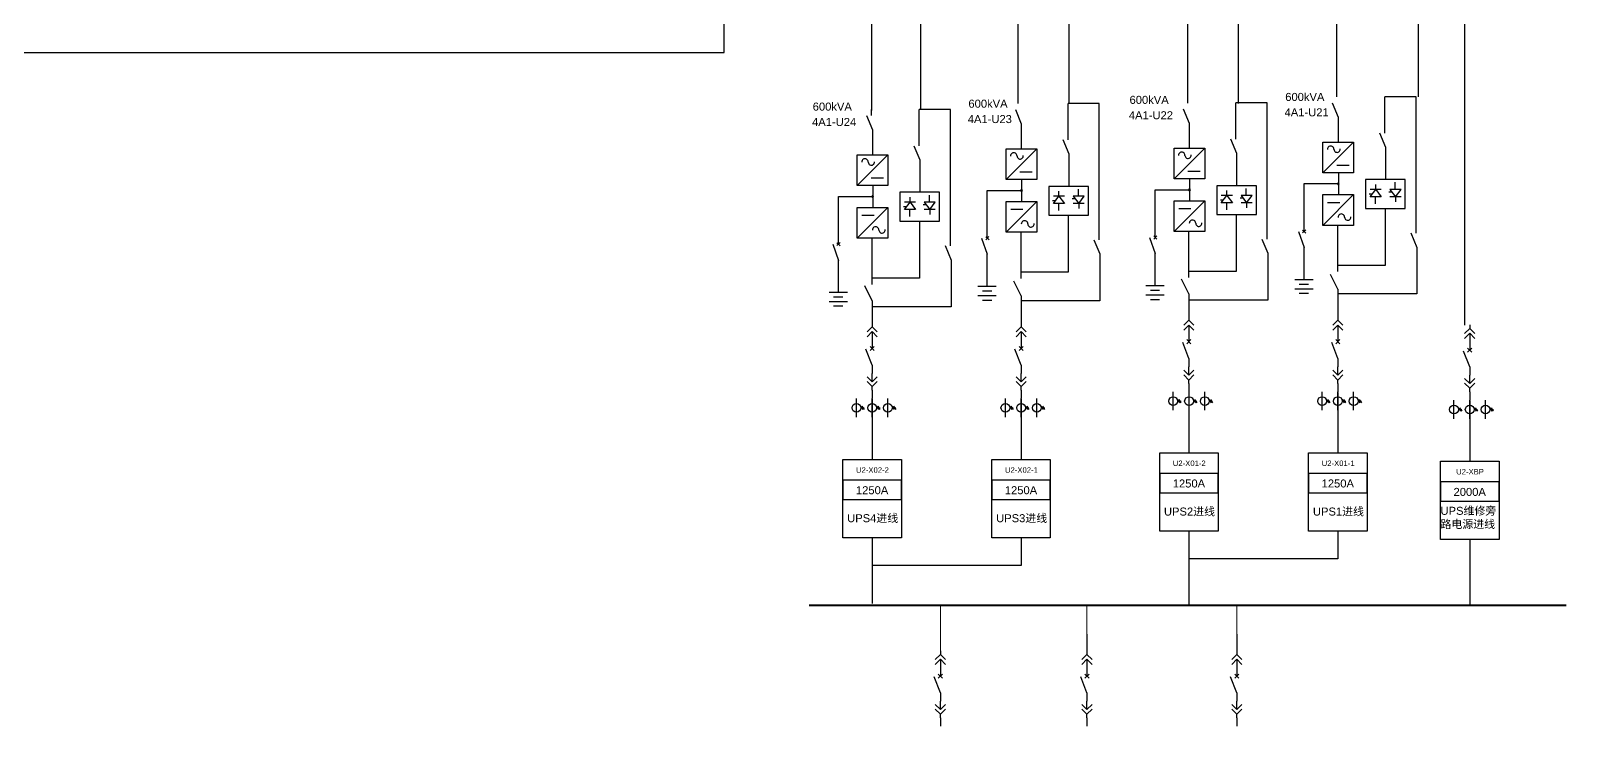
# Model space of a CAD drawing. Header units: millimetres. Extents: x -3460 to -460, y 6070 to 9130.
# Drawn here: x -2485.1 to -2348.3, y 6677.3 to 6739.3 of the extents above; entities that cross this region are included whole.
import ezdxf
from ezdxf.enums import TextEntityAlignment as Align

# ---------------------------------------------------------------- set-up
doc = ezdxf.new("R2010")
doc.units = ezdxf.units.MM
doc.header["$LTSCALE"] = 1000
doc.header["$MEASUREMENT"] = 0
doc.styles.get("Standard").update_dxf_attribs({"font": 'arial.ttf'})

# ---------------------------------------------------------------- blocks, each defined once
blk = doc.blocks.new('DYDQAA03')
at = {"color": 0}
for points in [[(0, 0), (0, -1.5)], [(-2.12, -3.62), (0, -1.5)], [(-2.12, -5.62), (0, -3.5)], [(2.12, -3.62), (0, -1.5)], [(2.12, -5.62), (0, -3.5)], [(0, -3.5), (0, -7)]]:
    blk.add_lwpolyline(points, dxfattribs=at)
blk = doc.blocks.new('DYDQAA09')
at = {"color": 0}
blk.add_lwpolyline([(0, 0), (0, -3.5)], dxfattribs=at)
blk.add_lwpolyline([(0, 0), (0, -3.5)], dxfattribs=at)
blk.add_lwpolyline([(0, 0), (0, -3.5)], dxfattribs=at)
blk.add_lwpolyline([(0, 0), (0, -3.5)], dxfattribs=at)
blk.add_lwpolyline([(0, 0), (0, -3.5)], dxfattribs=at)
blk.add_lwpolyline([(0, 0), (0, -3.5)], dxfattribs=at)
blk.add_lwpolyline([(0, 0), (0, -3.5)], dxfattribs=at)
blk.add_lwpolyline([(0, 0), (0, -3.5)], dxfattribs=at)
blk.add_lwpolyline([(0, 0), (0, -3.5)], dxfattribs=at)
blk = doc.blocks.new('DYDQ0201')
at = {"color": 0}
for points in [[(0.86, -0.86), (-0.86, 0.86)], [(-0.86, -0.86), (0.86, 0.86)], [(0, -7), (-2.61, -0.37)]]:
    blk.add_lwpolyline(points, dxfattribs=at)
blk = doc.blocks.new('DYDQAA04')
at = {"color": 0}
for points in [[(0, -3.5), (0, 0)], [(-2.12, -1.38), (0, -3.5)], [(-2.12, -3.38), (0, -5.5)], [(2.12, -1.38), (0, -3.5)], [(2.12, -3.38), (0, -5.5)], [(0, -7), (0, -5.5)]]:
    blk.add_lwpolyline(points, dxfattribs=at)
blk = doc.blocks.new('A$C03DD39B5')
for p, q in [((417, 475), (283, 392)), ((417, 422), (283, 339)), ((350, 333), (350, 467))]:
    blk.add_line(p, q)
blk.add_lwpolyline([(700, 167), (0, 167)])
blk.add_circle((350, 167), 167)
blk = doc.blocks.new('DYDQAA05')
at = {"color": 0}
blk.add_lwpolyline([(0, 0), (0, -7)], dxfattribs=at)

msp = doc.modelspace()

# ---------------------------------------------------------------- linework, layer by layer
at = {"color": 3}
for p, q in [((-2423.29, 6737.34, 8333.94), (-2423.29, 6805.08, 8333.94)), ((-2361.47, 6781.54, 8333.94), (-2361.47, 6733.37, 8333.94)), ((-2377.51, 6779.51, 8333.94), (-2377.51, 6732.8, 8333.94)), ((-2392.58, 6777.5, 8333.94), (-2392.58, 6732.78, 8333.94)), ((-2405.8, 6774.95, 8333.94), (-2405.8, 6732.27, 8333.94)), ((-2513.15, 6737.34, 8333.94), (-2423.29, 6737.34, 8333.94)), ((-2389.88, 6720.65), (-2389.88, 6732.78)), ((-2374.92, 6720.71), (-2374.92, 6732.84)), ((-2361.66, 6721.25), (-2361.66, 6733.38)), ((-2403.14, 6720.11), (-2403.14, 6732.24)), ((-2392.64, 6722.85), (-2392.64, 6719.39)), ((-2377.68, 6722.91), (-2377.68, 6719.45)), ((-2371.63, 6721.39), (-2371.63, 6722.85)), ((-2364.42, 6723.44), (-2364.42, 6719.98)), ((-2413.11, 6720.26), (-2413.11, 6721.72)), ((-2405.9, 6722.31), (-2405.9, 6718.85)), ((-2399.85, 6720.8), (-2399.85, 6722.25)), ((-2384.9, 6720.85), (-2384.9, 6722.31)), ((-2381.89, 6717.28), (-2381.89, 6721.4)), ((-2372.14, 6721.39), (-2371.63, 6719.96)), ((-2371.47, 6721.24), (-2371.77, 6721.52)), ((-2371.49, 6721.54), (-2371.76, 6721.26)), ((-2368.62, 6717.82), (-2368.62, 6721.93)), ((-2413.62, 6720.26), (-2413.11, 6718.82)), ((-2412.95, 6720.1), (-2413.25, 6720.39)), ((-2412.97, 6720.4), (-2413.24, 6720.13)), ((-2410.1, 6716.68), (-2410.1, 6720.8)), ((-2403.61, 6720.13), (-2403.08, 6718.85)), ((-2400.36, 6720.8), (-2399.85, 6719.36)), ((-2399.69, 6720.64), (-2399.99, 6720.93)), ((-2399.71, 6720.94), (-2399.98, 6720.66)), ((-2396.84, 6717.22), (-2396.84, 6721.34)), ((-2390.35, 6720.66), (-2389.82, 6719.39)), ((-2385.4, 6720.85), (-2384.9, 6719.42)), ((-2384.74, 6720.7), (-2385.03, 6720.99)), ((-2384.75, 6721), (-2385.02, 6720.72)), ((-2375.39, 6720.72), (-2374.86, 6719.45)), ((-2362.13, 6721.26), (-2361.6, 6719.98)), ((-2413.11, 6715.96), (-2413.11, 6718.82)), ((-2403.08, 6718.85), (-2403.08, 6714.69)), ((-2399.85, 6716.49), (-2399.85, 6719.36)), ((-2389.82, 6719.39), (-2389.82, 6715.23)), ((-2384.9, 6716.55), (-2384.9, 6719.42)), ((-2374.86, 6719.45), (-2374.86, 6715.29)), ((-2371.63, 6717.09), (-2371.63, 6719.96)), ((-2361.6, 6719.98), (-2361.6, 6715.83)), ((-2368.62, 6716.26), (-2369.28, 6717.57)), ((-2410.1, 6715.23), (-2410.76, 6716.54)), ((-2396.84, 6715.66), (-2397.5, 6716.97)), ((-2381.89, 6715.83), (-2382.55, 6717.14)), ((-2368.62, 6716.26), (-2368.62, 6713.81)), ((-2410.1, 6715.23), (-2410.1, 6713.22)), ((-2403.08, 6714.69), (-2410.1, 6714.69)), ((-2396.84, 6715.66), (-2396.84, 6713.22)), ((-2389.82, 6715.23), (-2396.84, 6715.23)), ((-2381.89, 6715.83), (-2381.89, 6713.81)), ((-2374.86, 6715.29), (-2381.89, 6715.29)), ((-2361.6, 6715.83), (-2368.62, 6715.83))]:
    msp.add_line(p, q, dxfattribs=at)
at = {"color": 6}
for p, q in [((-2410.14, 6735.33, 8333.94), (-2410.14, 6805.14, 8333.94)), ((-2368.71, 6733.39, 8333.94), (-2368.71, 6789.8, 8333.94)), ((-2381.99, 6732.82, 8333.94), (-2381.99, 6787.16, 8333.94)), ((-2397.09, 6732.78, 8333.94), (-2397.09, 6783.16, 8333.94)), ((-2410.16, 6735.64, 8333.94), (-2410.16, 6732.16, 8333.94))]:
    msp.add_line(p, q, dxfattribs=at)
at = {"color": 5, "lineweight": 30}
msp.add_line((-2357.33, 6792.14, 8333.94), (-2357.33, 6713.06, 8333.94), dxfattribs=at)
at = {"color": 3, "lineweight": -2}
for p, q in [((-2389.88, 6732.78), (-2392.66, 6732.78)), ((-2392.66, 6729.56), (-2392.66, 6732.78)), ((-2389.88, 6732.78), (-2392.66, 6732.78)), ((-2382.4, 6732.31), (-2381.86, 6731.03)), ((-2374.92, 6732.84), (-2377.71, 6732.84)), ((-2377.71, 6729.62), (-2377.71, 6732.84)), ((-2374.92, 6732.84), (-2377.71, 6732.84)), ((-2369.13, 6732.85), (-2368.6, 6731.57)), ((-2361.66, 6733.38), (-2364.44, 6733.38)), ((-2364.44, 6730.15), (-2364.44, 6733.38)), ((-2361.66, 6733.38), (-2364.44, 6733.38)), ((-2410.61, 6731.71), (-2410.08, 6730.44)), ((-2410.16, 6731.72), (-2410.16, 6732.24)), ((-2403.14, 6732.24), (-2405.93, 6732.24)), ((-2405.93, 6729.02), (-2405.93, 6732.24)), ((-2403.14, 6732.24), (-2405.93, 6732.24)), ((-2397.35, 6732.25), (-2396.82, 6730.97)), ((-2396.82, 6730.97), (-2396.82, 6728.79)), ((-2381.86, 6731.03), (-2381.86, 6728.85)), ((-2368.6, 6731.57), (-2368.6, 6729.39)), ((-2410.08, 6730.44), (-2410.08, 6728.25)), ((-2393.13, 6729.57), (-2392.6, 6728.29)), ((-2378.18, 6729.63), (-2377.64, 6728.35)), ((-2364.91, 6730.17), (-2364.38, 6728.89)), ((-2408.7, 6728.22), (-2411.43, 6725.48)), ((-2411.43, 6728.22), (-2408.7, 6728.22)), ((-2411.43, 6725.48), (-2411.43, 6728.22)), ((-2408.7, 6728.22), (-2408.7, 6725.48)), ((-2406.4, 6729.03), (-2405.86, 6727.76)), ((-2395.44, 6728.75), (-2398.17, 6726.02)), ((-2398.17, 6728.75), (-2395.44, 6728.75)), ((-2398.17, 6726.02), (-2398.17, 6728.75)), ((-2395.44, 6728.75), (-2395.44, 6726.02)), ((-2392.6, 6728.29), (-2392.6, 6725.41)), ((-2380.48, 6728.81), (-2383.21, 6726.08)), ((-2383.21, 6728.81), (-2380.48, 6728.81)), ((-2383.21, 6726.08), (-2383.21, 6728.81)), ((-2380.48, 6728.81), (-2380.48, 6726.08)), ((-2377.64, 6728.35), (-2377.64, 6725.47)), ((-2367.22, 6729.35), (-2369.95, 6726.62)), ((-2369.95, 6729.35), (-2367.22, 6729.35)), ((-2369.95, 6726.62), (-2369.95, 6729.35)), ((-2367.22, 6729.35), (-2367.22, 6726.62)), ((-2364.38, 6728.89), (-2364.38, 6726.01)), ((-2405.86, 6727.76), (-2405.86, 6724.88)), ((-2368.72, 6727.3), (-2367.63, 6727.3)), ((-2408.7, 6725.48), (-2411.43, 6725.48)), ((-2410.2, 6726.17), (-2409.11, 6726.17)), ((-2410.06, 6725.5), (-2410.06, 6723.57)), ((-2395.44, 6726.02), (-2398.17, 6726.02)), ((-2396.94, 6726.7), (-2395.85, 6726.7)), ((-2396.79, 6726.04), (-2396.79, 6724.11)), ((-2380.48, 6726.08), (-2383.21, 6726.08)), ((-2381.98, 6726.76), (-2380.89, 6726.76)), ((-2381.84, 6726.09), (-2381.84, 6724.17)), ((-2377.64, 6725.47), (-2379.41, 6725.47)), ((-2379.41, 6725.47), (-2379.41, 6722.91)), ((-2375.88, 6725.47), (-2377.64, 6725.47)), ((-2375.88, 6722.91), (-2375.88, 6725.47)), ((-2371.63, 6725.65), (-2368.58, 6725.65)), ((-2371.63, 6722.85), (-2371.63, 6725.65)), ((-2371.63, 6722.85), (-2371.63, 6725.62)), ((-2367.22, 6726.62), (-2369.95, 6726.62)), ((-2368.58, 6726.63), (-2368.58, 6724.71)), ((-2364.38, 6726.01), (-2366.15, 6726.01)), ((-2366.15, 6726.01), (-2366.15, 6723.44)), ((-2365.25, 6725.14), (-2365.25, 6725.58)), ((-2362.62, 6726.01), (-2364.38, 6726.01)), ((-2363.52, 6725.15), (-2363.52, 6725.77)), ((-2362.62, 6723.44), (-2362.62, 6726.01)), ((-2413.11, 6724.51), (-2410.06, 6724.51)), ((-2413.11, 6721.72), (-2413.11, 6724.51)), ((-2413.11, 6721.72), (-2413.11, 6724.48)), ((-2405.86, 6724.88), (-2407.63, 6724.88)), ((-2407.63, 6724.88), (-2407.63, 6722.31)), ((-2406.73, 6724.01), (-2406.73, 6724.44)), ((-2404.1, 6724.88), (-2405.86, 6724.88)), ((-2405.01, 6724.02), (-2405.01, 6724.63)), ((-2404.1, 6722.31), (-2404.1, 6724.88)), ((-2399.85, 6725.05), (-2396.79, 6725.05)), ((-2399.85, 6722.25), (-2399.85, 6725.05)), ((-2399.85, 6722.25), (-2399.85, 6725.02)), ((-2392.6, 6725.41), (-2394.37, 6725.41)), ((-2394.37, 6725.41), (-2394.37, 6722.85)), ((-2393.79, 6724.13), (-2394.05, 6724.13)), ((-2392.98, 6724.54), (-2393.96, 6724.54)), ((-2393.96, 6723.88), (-2393.47, 6724.54)), ((-2393.47, 6724.54), (-2393.47, 6724.98)), ((-2393.47, 6724.54), (-2392.98, 6723.88)), ((-2390.83, 6725.41), (-2392.6, 6725.41)), ((-2392.02, 6724.3), (-2392.28, 6724.3)), ((-2391.21, 6724.54), (-2392.2, 6724.54)), ((-2392.2, 6724.54), (-2391.7, 6723.88)), ((-2391.74, 6724.56), (-2391.74, 6725.17)), ((-2391.7, 6723.88), (-2391.21, 6724.54)), ((-2390.83, 6722.85), (-2390.83, 6725.41)), ((-2384.9, 6725.11), (-2381.84, 6725.11)), ((-2384.9, 6722.31), (-2384.9, 6725.11)), ((-2384.9, 6722.31), (-2384.9, 6725.08)), ((-2383.21, 6724.13), (-2380.48, 6724.13)), ((-2380.48, 6724.13), (-2383.21, 6721.4)), ((-2383.21, 6721.4), (-2383.21, 6724.13)), ((-2380.48, 6724.13), (-2380.48, 6721.4)), ((-2378.83, 6724.19), (-2379.09, 6724.19)), ((-2378.02, 6724.6), (-2379.01, 6724.6)), ((-2379.01, 6723.94), (-2378.52, 6724.6)), ((-2378.52, 6724.6), (-2378.02, 6723.94)), ((-2378.52, 6724.6), (-2378.52, 6725.04)), ((-2377.07, 6724.36), (-2377.33, 6724.36)), ((-2376.26, 6724.6), (-2377.24, 6724.6)), ((-2377.24, 6724.6), (-2376.75, 6723.94)), ((-2376.79, 6724.62), (-2376.79, 6725.23)), ((-2376.75, 6723.94), (-2376.26, 6724.6)), ((-2369.95, 6724.67), (-2367.22, 6724.67)), ((-2367.22, 6724.67), (-2369.95, 6721.93)), ((-2369.95, 6721.93), (-2369.95, 6724.67)), ((-2367.22, 6724.67), (-2367.22, 6721.93)), ((-2365.57, 6724.72), (-2365.83, 6724.72)), ((-2364.76, 6725.14), (-2365.74, 6725.14)), ((-2365.74, 6724.48), (-2365.25, 6725.14)), ((-2364.76, 6724.48), (-2365.74, 6724.48)), ((-2365.29, 6724.47), (-2365.29, 6723.85)), ((-2365.25, 6725.14), (-2364.76, 6724.48)), ((-2363.8, 6724.9), (-2364.07, 6724.9)), ((-2362.99, 6725.14), (-2363.98, 6725.14)), ((-2363.98, 6725.14), (-2363.49, 6724.48)), ((-2362.99, 6724.48), (-2363.98, 6724.48)), ((-2363.49, 6724.48), (-2362.99, 6725.14)), ((-2363.49, 6724.48), (-2363.49, 6724.04)), ((-2411.43, 6723.53), (-2408.7, 6723.53)), ((-2408.7, 6723.53), (-2411.43, 6720.8)), ((-2411.43, 6720.8), (-2411.43, 6723.53)), ((-2411.02, 6722.85), (-2409.93, 6722.85)), ((-2408.7, 6723.53), (-2408.7, 6720.8)), ((-2407.05, 6723.59), (-2407.31, 6723.59)), ((-2406.24, 6724), (-2407.23, 6724)), ((-2407.23, 6723.35), (-2406.73, 6724)), ((-2406.24, 6723.35), (-2407.23, 6723.35)), ((-2406.77, 6723.33), (-2406.77, 6722.72)), ((-2406.73, 6724), (-2406.24, 6723.35)), ((-2405.29, 6723.76), (-2405.55, 6723.76)), ((-2404.48, 6724), (-2405.46, 6724)), ((-2405.46, 6724), (-2404.97, 6723.35)), ((-2404.48, 6723.35), (-2405.46, 6723.35)), ((-2404.97, 6723.35), (-2404.48, 6724)), ((-2404.97, 6723.34), (-2404.97, 6722.91)), ((-2398.17, 6724.07), (-2395.44, 6724.07)), ((-2395.44, 6724.07), (-2398.17, 6721.34)), ((-2398.17, 6721.34), (-2398.17, 6724.07)), ((-2397.76, 6723.39), (-2396.67, 6723.39)), ((-2395.44, 6724.07), (-2395.44, 6721.34)), ((-2394.37, 6722.85), (-2392.6, 6722.85)), ((-2392.98, 6723.88), (-2393.96, 6723.88)), ((-2393.51, 6723.87), (-2393.51, 6723.25)), ((-2392.6, 6722.85), (-2390.83, 6722.85)), ((-2391.21, 6723.88), (-2392.2, 6723.88)), ((-2391.7, 6723.88), (-2391.7, 6723.44)), ((-2382.8, 6723.45), (-2381.71, 6723.45)), ((-2379.41, 6722.91), (-2377.64, 6722.91)), ((-2378.02, 6723.94), (-2379.01, 6723.94)), ((-2378.55, 6723.93), (-2378.55, 6723.31)), ((-2377.64, 6722.91), (-2375.88, 6722.91)), ((-2376.26, 6723.94), (-2377.24, 6723.94)), ((-2376.75, 6723.94), (-2376.75, 6723.5)), ((-2369.54, 6723.98), (-2368.45, 6723.98)), ((-2366.15, 6723.44), (-2364.38, 6723.44)), ((-2364.38, 6723.44), (-2362.62, 6723.44)), ((-2407.63, 6722.31), (-2405.86, 6722.31)), ((-2405.86, 6722.31), (-2404.1, 6722.31)), ((-2380.48, 6721.4), (-2383.21, 6721.4)), ((-2367.22, 6721.93), (-2369.95, 6721.93)), ((-2408.7, 6720.8), (-2411.43, 6720.8)), ((-2395.44, 6721.34), (-2398.17, 6721.34))]:
    msp.add_line(p, q, dxfattribs=at)
for p, q in [((-2410.1, 6706.47, 2201.22), (-2410.1, 6704.83, 2201.22)), ((-2396.84, 6706.47, 2201.22), (-2396.84, 6704.83, 2201.22)), ((-2381.89, 6707.06, 2201.22), (-2381.89, 6705.43, 2201.22)), ((-2368.62, 6707.06, 2201.22), (-2368.62, 6705.43, 2201.22)), ((-2356.88, 6706.32, 2201.22), (-2356.88, 6704.68, 2201.22)), ((-2381.89, 6705.43, 4402.45), (-2381.89, 6701.68, 2074.92)), ((-2368.62, 6705.43, 4402.45), (-2368.62, 6701.68, 2043.43)), ((-2410.1, 6704.83, 4402.45), (-2410.1, 6701.08, 2074.92)), ((-2396.84, 6704.83, 4402.45), (-2396.84, 6701.08, 2043.43)), ((-2356.88, 6704.68, 4402.45), (-2356.88, 6700.93, 2042.41)), ((-2410.1, 6694.12, 2074.92), (-2410.1, 6688.27, 2074.92)), ((-2396.84, 6694.12, 2074.92), (-2396.84, 6691.65, 2074.92)), ((-2381.89, 6694.72, 2074.92), (-2381.89, 6688.14, 2074.92)), ((-2368.62, 6694.72, 2074.92), (-2368.62, 6692.25, 2074.92)), ((-2356.88, 6693.97, 2074.92), (-2356.88, 6688.12, 2074.92)), ((-2396.84, 6691.65, 2074.92), (-2410.1, 6691.65, 2074.92)), ((-2368.62, 6692.25, 2074.92), (-2381.89, 6692.25, 2074.92))]:
    msp.add_line(p, q)
at = {"color": 1, "lineweight": 40}
msp.add_line((-2415.73, 6688.12, 1665.95), (-2348.28, 6688.12, 1665.95), dxfattribs=at)
at = {"color": 0, "lineweight": 20}
for p, q in [((-2404.03, 6684.05, 282.67), (-2404.03, 6688.12, 1665.95)), ((-2390.97, 6685.54, 282.67), (-2390.97, 6688.12, 1665.95)), ((-2377.63, 6685.54, 282.67), (-2377.63, 6688.12, 1665.95))]:
    msp.add_line(p, q, dxfattribs=at)
at = {"color": 3}
for points in [[(-2405.9, 6718.85), (-2405.9, 6717.23), (-2410.1, 6717.23)], [(-2392.64, 6719.39), (-2392.64, 6717.77), (-2396.84, 6717.77)], [(-2377.68, 6719.45), (-2377.68, 6717.83), (-2381.89, 6717.83)], [(-2364.42, 6719.98), (-2364.42, 6718.37), (-2368.62, 6718.37)], [(-2412.31, 6715.96), (-2413.95, 6715.96)], [(-2399.05, 6716.49), (-2400.69, 6716.49)], [(-2399.46, 6716.08), (-2400.28, 6716.08)], [(-2384.09, 6716.55), (-2385.73, 6716.55)], [(-2384.5, 6716.14), (-2385.32, 6716.14)], [(-2370.83, 6717.09), (-2372.47, 6717.09)], [(-2370.83, 6716.27), (-2372.47, 6716.27)], [(-2371.24, 6716.68), (-2372.06, 6716.68)], [(-2412.31, 6715.14), (-2413.95, 6715.14)], [(-2412.72, 6715.55), (-2413.54, 6715.55)], [(-2412.72, 6714.73), (-2413.54, 6714.73)], [(-2399.05, 6715.67), (-2400.69, 6715.67)], [(-2399.46, 6715.26), (-2400.28, 6715.26)], [(-2384.09, 6715.73), (-2385.73, 6715.73)], [(-2384.5, 6715.32), (-2385.32, 6715.32)], [(-2371.24, 6715.86), (-2372.06, 6715.86)]]:
    msp.add_lwpolyline(points, dxfattribs=at)
for points, elevation in [([(-2412.71, 6701.08), (-2407.5, 6701.08), (-2407.5, 6694.12), (-2412.71, 6694.12)], 2074.92), ([(-2399.45, 6701.08), (-2394.24, 6701.08), (-2394.24, 6694.12), (-2399.45, 6694.12)], 2043.43), ([(-2384.49, 6701.68), (-2379.28, 6701.68), (-2379.28, 6694.72), (-2384.49, 6694.72)], 2074.92), ([(-2371.23, 6701.68), (-2366.02, 6701.68), (-2366.02, 6694.72), (-2371.23, 6694.72)], 2043.43), ([(-2359.48, 6700.93), (-2354.27, 6700.93), (-2354.27, 6693.97), (-2359.48, 6693.97)], 2042.41), ([(-2384.49, 6698.12), (-2379.28, 6698.12), (-2379.28, 6699.86), (-2384.49, 6699.86)], 2074.92), ([(-2371.23, 6698.12), (-2366.02, 6698.12), (-2366.02, 6699.86), (-2371.23, 6699.86)], 2043.43), ([(-2412.71, 6697.52), (-2407.5, 6697.52), (-2407.5, 6699.26), (-2412.71, 6699.26)], 2074.92), ([(-2399.45, 6697.52), (-2394.24, 6697.52), (-2394.24, 6699.26), (-2399.45, 6699.26)], 2043.43), ([(-2359.48, 6697.38), (-2354.27, 6697.38), (-2354.27, 6699.11), (-2359.48, 6699.11)], 2042.41)]:
    msp.add_lwpolyline(points, close=True, dxfattribs=dict(elevation=elevation))
at = {"color": 3, "lineweight": -2}
for centre, radius, start, end in [((-2397.49, 6728.11), 0.29, 0, 183.1262), ((-2382.53, 6728.17), 0.29, 0, 183.1262), ((-2381.97, 6728.17), 0.276, 180, 7.6852), ((-2369.27, 6728.71), 0.29, 0, 183.1262), ((-2368.7, 6728.71), 0.276, 180, 7.6852), ((-2410.75, 6727.57), 0.29, 0, 183.1262), ((-2410.18, 6727.57), 0.276, 180, 7.6852), ((-2396.92, 6728.11), 0.276, 180, 7.6852), ((-2368.58, 6725.64), 0.0769, 0, 180), ((-2368.58, 6725.64), 0.0769, 180, 0), ((-2410.06, 6724.5), 0.0769, 0, 180), ((-2410.06, 6724.5), 0.0769, 180, 0), ((-2396.8, 6725.04), 0.0769, 0, 180), ((-2396.8, 6725.04), 0.0769, 180, 0), ((-2381.84, 6725.1), 0.0769, 0, 180), ((-2381.84, 6725.1), 0.0769, 180, 0), ((-2368.31, 6722.66), 0.29, 0, 183.1262), ((-2409.79, 6721.52), 0.29, 0, 183.1262), ((-2409.23, 6721.52), 0.276, 180, 7.6852), ((-2396.53, 6722.06), 0.29, 0, 183.1262), ((-2395.96, 6722.06), 0.276, 180, 7.6852), ((-2381.57, 6722.12), 0.29, 0, 183.1262), ((-2381.01, 6722.12), 0.276, 180, 7.6852), ((-2367.75, 6722.66), 0.276, 180, 7.6852)]:
    msp.add_arc(centre, radius, start, end, dxfattribs=at)

# ---------------------------------------------------------------- block references
at = {"xscale": 0.2128962921302706, "yscale": 0.2128962921302706, "zscale": 0.2128962921302706}
for name, p in [('DYDQAA03', (-2410.1, 6713.22)), ('DYDQAA03', (-2396.84, 6713.22)), ('DYDQAA03', (-2381.89, 6713.81)), ('DYDQAA03', (-2368.62, 6713.81)), ('DYDQAA09', (-2381.89, 6712.32)), ('DYDQAA09', (-2368.62, 6712.32)), ('DYDQAA03', (-2356.88, 6713.07)), ('DYDQ0201', (-2410.1, 6710.98)), ('DYDQAA09', (-2410.1, 6711.73)), ('DYDQ0201', (-2396.84, 6710.98)), ('DYDQAA09', (-2396.84, 6711.73)), ('DYDQ0201', (-2381.89, 6711.58)), ('DYDQ0201', (-2368.62, 6711.58)), ('DYDQ0201', (-2356.88, 6710.83)), ('DYDQAA09', (-2356.88, 6711.58)), ('DYDQAA09', (-2410.1, 6709.49)), ('DYDQAA09', (-2396.84, 6709.49)), ('DYDQAA04', (-2381.89, 6709.34)), ('DYDQAA09', (-2381.89, 6710.09)), ('DYDQAA04', (-2368.62, 6709.34)), ('DYDQAA09', (-2368.62, 6710.09)), ('DYDQAA09', (-2356.88, 6709.34)), ('DYDQAA04', (-2410.1, 6708.75)), ('DYDQAA04', (-2396.84, 6708.75)), ('DYDQAA09', (-2381.89, 6707.85)), ('DYDQAA09', (-2368.62, 6707.85)), ('DYDQAA04', (-2356.88, 6708.6)), ('DYDQAA09', (-2410.1, 6707.26)), ('DYDQAA09', (-2396.84, 6707.26)), ('DYDQAA09', (-2356.88, 6707.11)), ('DYDQAA03', (-2404.03, 6684.05, 282.67)), ('DYDQAA03', (-2390.97, 6684.05, 282.67)), ('DYDQAA03', (-2377.63, 6684.05, 282.67)), ('DYDQ0201', (-2404.03, 6681.81, 282.67)), ('DYDQAA09', (-2404.03, 6682.56, 282.67)), ('DYDQ0201', (-2390.97, 6681.81, 282.67)), ('DYDQAA09', (-2390.97, 6682.56, 282.67)), ('DYDQ0201', (-2377.63, 6681.81, 282.67)), ('DYDQAA09', (-2377.63, 6682.56, 282.67)), ('DYDQAA04', (-2404.03, 6679.58, 282.67)), ('DYDQAA09', (-2404.03, 6680.32, 282.67)), ('DYDQAA04', (-2390.97, 6679.58, 282.67)), ('DYDQAA09', (-2390.97, 6680.32, 282.67)), ('DYDQAA04', (-2377.63, 6679.58, 282.67)), ('DYDQAA09', (-2377.63, 6680.32, 282.67)), ('DYDQAA09', (-2404.03, 6678.09, 282.67)), ('DYDQAA09', (-2390.97, 6678.09, 282.67)), ('DYDQAA09', (-2377.63, 6678.09, 282.67))]:
    msp.add_blockref(name, p, dxfattribs=at)
at = {"linetype": 'Continuous', "xscale": 0.00233888397733859, "yscale": 0.00233888397733859, "zscale": 0.00233888397733859, "rotation": 270}
for p in [(-2411.9, 6706.51, 2201.22), (-2410.49, 6706.51, 2201.22), (-2409.09, 6706.51, 2201.22), (-2398.63, 6706.51, 2201.22), (-2397.23, 6706.51, 2201.22), (-2395.83, 6706.51, 2201.22), (-2383.68, 6707.11, 2201.22), (-2382.27, 6707.11, 2201.22), (-2380.87, 6707.11, 2201.22), (-2370.42, 6707.11, 2201.22), (-2369.01, 6707.11, 2201.22), (-2367.61, 6707.11, 2201.22), (-2358.67, 6706.36, 2201.22), (-2357.27, 6706.36, 2201.22), (-2355.86, 6706.36, 2201.22)]:
    msp.add_blockref('A$C03DD39B5', p, dxfattribs=at)
at = {"color": 0, "xscale": 0.2128962921302706, "yscale": 0.2128962921302706, "zscale": 0.2128962921302706}
for p in [(-2390.97, 6685.54, 282.67), (-2377.63, 6685.54, 282.67)]:
    msp.add_blockref('DYDQAA05', p, dxfattribs=at)

# ---------------------------------------------------------------- texts
at = {"lineweight": 0, "ltscale": 100}
for s, p in [('600kVA', (-2373.31, 6733.37)), ('600kVA', (-2415.4, 6732.51)), ('600kVA', (-2401.53, 6732.77)), ('600kVA', (-2387.18, 6733.11)), ('4A1-U21', (-2373.37, 6732, -408.97)), ('4A1-U24', (-2415.46, 6731.14, -408.97)), ('4A1-U23', (-2401.59, 6731.4, -408.97)), ('4A1-U22', (-2387.24, 6731.74, -408.97))]:
    msp.add_text(s, height=0.713, dxfattribs=at).set_placement(p, align=Align.MIDDLE_LEFT)
at = {"lineweight": 0}
for s, height, p in [('U2-X01-2', 0.49, (-2381.86, 6700.51, 691.64)), ('U2-X01-1', 0.49, (-2368.6, 6700.51, 660.15)), ('U2-X02-2', 0.49, (-2410.08, 6699.91, 691.64)), ('U2-X02-1', 0.49, (-2396.81, 6699.91, 660.15)), ('U2-XBP', 0.49, (-2356.85, 6699.76, 659.13)), ('1250A', 0.713, (-2410.11, 6698, 691.64)), ('1250A', 0.713, (-2396.85, 6698, 660.15)), ('1250A', 0.713, (-2381.89, 6698.6, 691.64)), ('1250A', 0.713, (-2368.63, 6698.6, 660.15)), ('2000A', 0.713, (-2356.88, 6697.85, 659.13)), ('UPS2进线', 0.713, (-2381.84, 6696.1, 817.94)), ('UPS1进线', 0.713, (-2368.57, 6696.1, 786.45)), ('UPS4进线', 0.713, (-2410.06, 6695.51, 817.94)), ('UPS3进线', 0.713, (-2396.79, 6695.51, 786.45))]:
    msp.add_text(s, height=height, dxfattribs=at).set_placement(p, align=Align.CENTER)
at = {"insert": (-2359.48, 6696.88, 2042.41), "char_height": 0.7128, "width": 5.2091, "attachment_point": 1}
msp.add_mtext('UPS{\\fSimSun|b0|i0|c0|p34;维修旁\\P路电源进线\\P}', dxfattribs=at)

doc.saveas('drawing.dxf')
